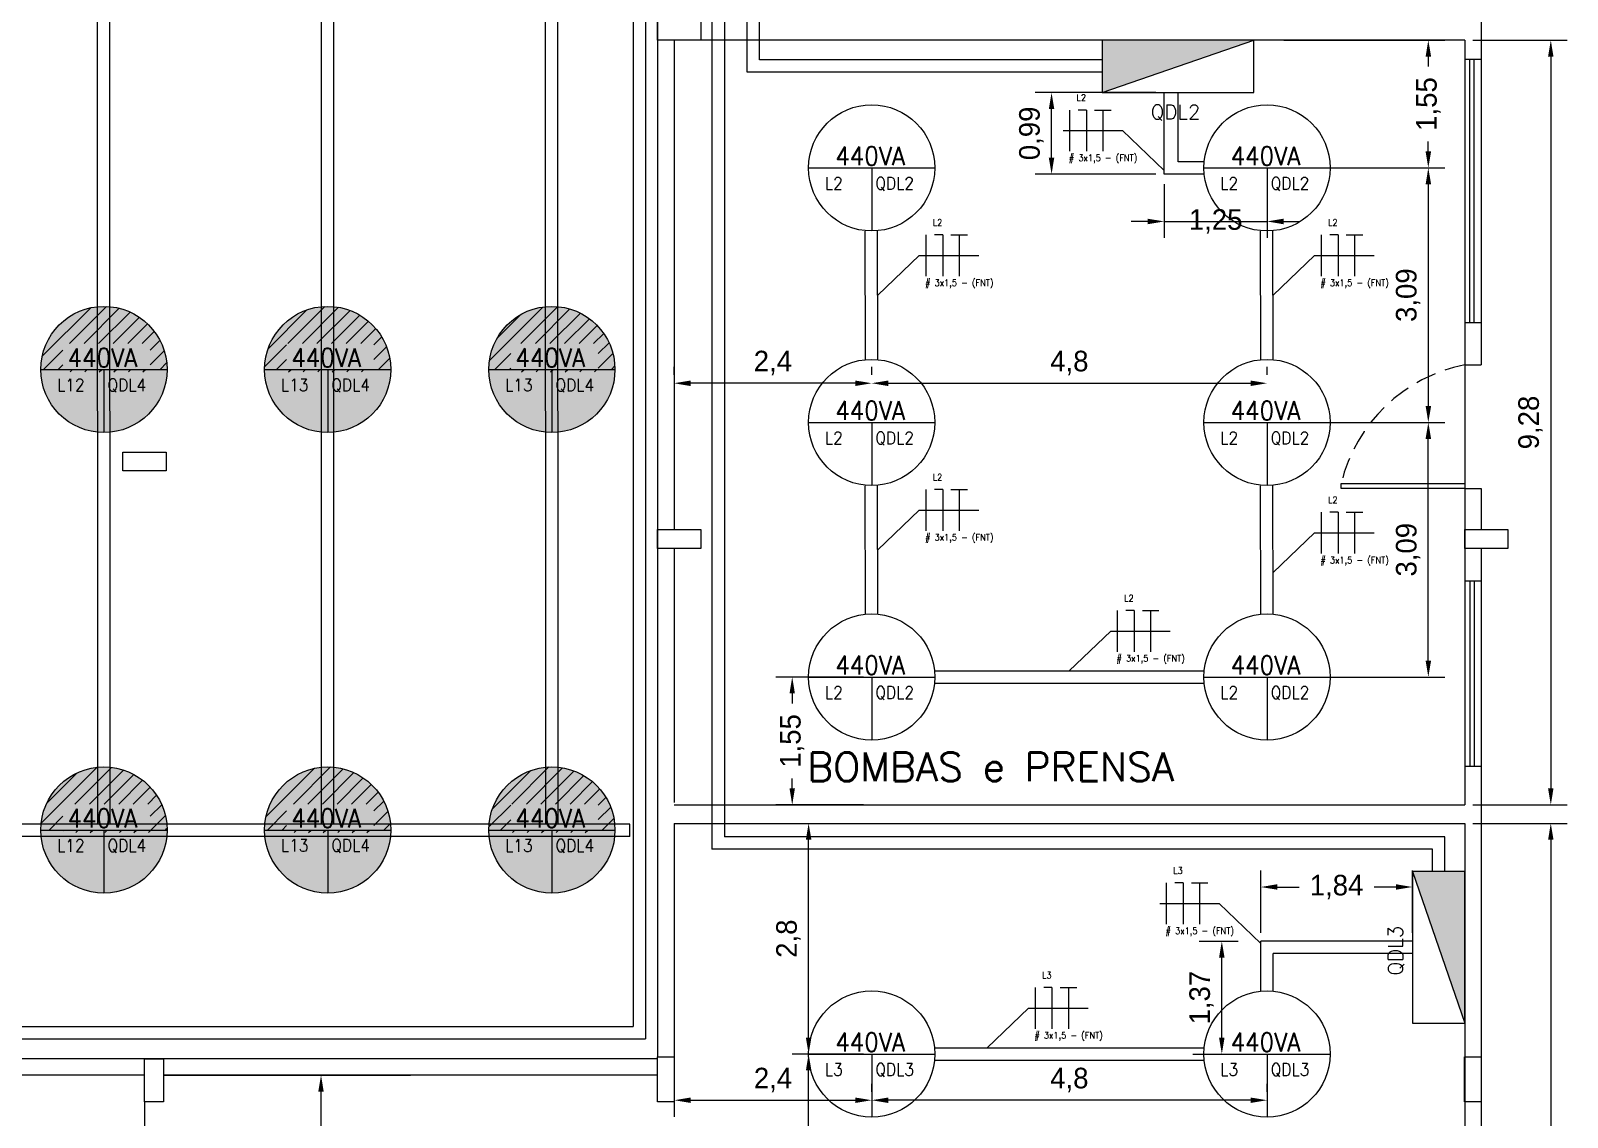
# Model space of a CAD drawing. Extents: x 103 to 641, y -58 to 322.
# Drawn here: x 392.53 to 411.19, y 21.61 to 34.8 of the extents above; entities that cross this region are included whole.
import ezdxf

# ---------------------------------------------------------------- set-up
doc = ezdxf.new("R2010")
doc.units = 0
doc.header["$MEASUREMENT"] = 0
doc.linetypes.add('DASHED2', pattern=[0.375, 0.25, -0.125])
for name, color, linetype in [('_ARQ', 5, 'Continuous'), ('_ARQ-TEXTO', 4, 'Continuous'), ('_COTAS', 4, 'Continuous'), ('_ELT-ELETROCALHAS', 1, 'Continuous'), ('_ELT-LUMINARIAS', 3, 'Continuous'), ('_ELT-MÁQUINAS', 3, 'Continuous'), ('_ELT-PONTO', 2, 'Continuous'), ('_ELT-PONTO-TEXTO', 4, 'Continuous'), ('_ELT_ELETRODUTO_COT', 1, 'Continuous'), ('ELET_FIAÇÃO', 1, 'Continuous')]:
    doc.layers.add(name, color=color, linetype=linetype)
doc.styles.add('textstyle3', font='romans')
doc.styles.add('textstyle4', font='arial.ttf')
doc.styles.add('textstyle6', font='Standard')
doc.dimstyles.new('QCADDimStyle', dxfattribs={"dimscale": 0, "dimtxt": 0.25, "dimasz": 0.2, "dimexe": 0.2, "dimexo": 0.1, "dimgap": 0.1, "dimtad": 1, "dimtxsty": 'Standard', "dimcen": 2.5, "dimadec": 1, "dimazin": 3, "dimtfac": 1, "dimtmove": 2, "dimatfit": 3, "dimarcsym": 0})

# ---------------------------------------------------------------- blocks, each defined once
blk = doc.blocks.new('*D38')
at = {"layer": '_COTAS', "color": 0, "linetype": 'Continuous', "lineweight": -2, "transparency": 16777216}
for p, q in [((410.043, 34.682), (411.188, 34.682)), ((410.988, 34.482), (410.988, 25.6)), ((410.043, 25.4), (411.188, 25.4))]:
    blk.add_line(p, q, dxfattribs=at)
at = {"layer": '_COTAS', "color": 0, "linetype": 'Continuous', "transparency": 16777216}
for points in [[(410.955, 34.482), (411.021, 34.482), (410.988, 34.682)], [(410.955, 25.6), (411.021, 25.6), (410.988, 25.4)]]:
    blk.add_solid(points, dxfattribs=at)
at = {"layer": 'DEFPOINTS', "color": 0, "linetype": 'Continuous', "transparency": 16777216}
for p in [(409.943, 34.682), (409.943, 25.4), (410.988, 25.4)]:
    blk.add_point(p, dxfattribs=at)
at = {"layer": '_COTAS', "color": 0, "linetype": 'Continuous', "transparency": 16777216, "insert": (410.742, 30.041), "char_height": 0.25, "attachment_point": 5, "rotation": 90}
blk.add_mtext('9,28', dxfattribs=at)
blk = doc.blocks.new('*D39')
at = {"layer": '_COTAS', "color": 0, "linetype": 'Continuous', "lineweight": -2, "transparency": 16777216}
for p, q in [((410.043, 25.176), (411.188, 25.176)), ((410.988, 24.976), (410.988, 14.194)), ((410.041, 13.994), (411.188, 13.994))]:
    blk.add_line(p, q, dxfattribs=at)
at = {"layer": '_COTAS', "color": 0, "linetype": 'Continuous', "transparency": 16777216}
for points in [[(410.955, 24.976), (411.021, 24.976), (410.988, 25.176)], [(410.955, 14.194), (411.021, 14.194), (410.988, 13.994)]]:
    blk.add_solid(points, dxfattribs=at)
at = {"layer": 'DEFPOINTS', "color": 0, "linetype": 'Continuous', "transparency": 16777216}
for p in [(409.943, 25.176), (409.941, 13.994), (410.988, 13.994)]:
    blk.add_point(p, dxfattribs=at)
at = {"layer": '_COTAS', "color": 0, "linetype": 'Continuous', "transparency": 16777216, "insert": (410.742, 19.585), "char_height": 0.25, "attachment_point": 5, "rotation": 90}
blk.add_mtext('11,18', dxfattribs=at)
blk = doc.blocks.new('LAMP_VaporMetal')
at = {"layer": '_ELT-LUMINARIAS', "linetype": 'Continuous'}
blk.add_circle((0, 0), 0.766, dxfattribs=at)
at = {"layer": '_ELT-MÁQUINAS', "linetype": 'Continuous'}
for p, q in [((-0.766, 0), (0.766, 0)), ((0, 0), (0, -0.766))]:
    blk.add_line(p, q, dxfattribs=at)
at = {"layer": '_ELT-LUMINARIAS', "linetype": 'Continuous', "style": 'textstyle4'}
for tag, p, height in [('220VA', (-0.442, 0.031), 0.226), ('L34', (-0.568, -0.263), 0.15), ('QDL5', (0.044, -0.263), 0.15)]:
    blk.add_attdef(tag, p, '', height=height, dxfattribs=at)
blk = doc.blocks.new('*D54')
at = {"layer": '_COTAS', "color": 0, "linetype": 'Continuous', "lineweight": -2, "transparency": 16777216}
for p, q in [((402.643, 26.952), (401.578, 26.952)), ((401.778, 26.752), (401.778, 26.63)), ((401.778, 25.6), (401.778, 25.722)), ((402.643, 25.4), (401.578, 25.4))]:
    blk.add_line(p, q, dxfattribs=at)
at = {"layer": '_COTAS', "color": 0, "linetype": 'Continuous', "transparency": 16777216}
for points in [[(401.745, 26.752), (401.811, 26.752), (401.778, 26.952)], [(401.745, 25.6), (401.811, 25.6), (401.778, 25.4)]]:
    blk.add_solid(points, dxfattribs=at)
at = {"layer": 'DEFPOINTS', "color": 0, "linetype": 'Continuous', "transparency": 16777216}
for p in [(402.743, 26.952), (401.778, 25.4), (402.743, 25.4)]:
    blk.add_point(p, dxfattribs=at)
at = {"layer": '_COTAS', "color": 0, "linetype": 'Continuous', "transparency": 16777216, "insert": (401.778, 26.176), "char_height": 0.25, "attachment_point": 5, "rotation": 90}
blk.add_mtext('1,55', dxfattribs=at)
blk = doc.blocks.new('*D55')
at = {"layer": '_COTAS', "color": 0, "linetype": 'Continuous', "lineweight": -2, "transparency": 16777216}
for p, q in [((407.746, 34.682), (409.701, 34.682)), ((409.501, 34.482), (409.501, 34.361)), ((409.501, 33.332), (409.501, 33.453)), ((407.746, 33.132), (409.701, 33.132))]:
    blk.add_line(p, q, dxfattribs=at)
at = {"layer": '_COTAS', "color": 0, "linetype": 'Continuous', "transparency": 16777216}
for points in [[(409.468, 34.482), (409.535, 34.482), (409.501, 34.682)], [(409.468, 33.332), (409.535, 33.332), (409.501, 33.132)]]:
    blk.add_solid(points, dxfattribs=at)
at = {"layer": 'DEFPOINTS', "color": 0, "linetype": 'Continuous', "transparency": 16777216}
for p in [(407.646, 34.682), (409.501, 34.682), (407.646, 33.132)]:
    blk.add_point(p, dxfattribs=at)
at = {"layer": '_COTAS', "color": 0, "linetype": 'Continuous', "transparency": 16777216, "insert": (409.501, 33.907), "char_height": 0.25, "attachment_point": 5, "rotation": 90}
blk.add_mtext('1,55', dxfattribs=at)
blk = doc.blocks.new('*D56')
at = {"layer": '_COTAS', "color": 0, "linetype": 'Continuous', "lineweight": -2, "transparency": 16777216}
for p, q in [((408.512, 33.132), (409.701, 33.132)), ((409.501, 32.932), (409.501, 30.242)), ((408.512, 30.042), (409.701, 30.042))]:
    blk.add_line(p, q, dxfattribs=at)
at = {"layer": '_COTAS', "color": 0, "linetype": 'Continuous', "transparency": 16777216}
for points in [[(409.468, 32.932), (409.535, 32.932), (409.501, 33.132)], [(409.468, 30.242), (409.535, 30.242), (409.501, 30.042)]]:
    blk.add_solid(points, dxfattribs=at)
at = {"layer": 'DEFPOINTS', "color": 0, "linetype": 'Continuous', "transparency": 16777216}
for p in [(408.412, 33.132), (408.412, 30.042), (409.501, 30.042)]:
    blk.add_point(p, dxfattribs=at)
at = {"layer": '_COTAS', "color": 0, "linetype": 'Continuous', "transparency": 16777216, "insert": (409.256, 31.587), "char_height": 0.25, "attachment_point": 5, "rotation": 90}
blk.add_mtext('3,09', dxfattribs=at)
blk = doc.blocks.new('*D57')
at = {"layer": '_COTAS', "color": 0, "linetype": 'Continuous', "lineweight": -2, "transparency": 16777216}
for p, q in [((397.043, 22.119), (395.857, 22.119)), ((396.057, 20.289), (396.057, 21.919)), ((397.043, 20.089), (395.857, 20.089))]:
    blk.add_line(p, q, dxfattribs=at)
at = {"layer": '_COTAS', "color": 0, "linetype": 'Continuous', "transparency": 16777216}
for points in [[(396.024, 21.919), (396.09, 21.919), (396.057, 22.119)], [(396.024, 20.289), (396.09, 20.289), (396.057, 20.089)]]:
    blk.add_solid(points, dxfattribs=at)
at = {"layer": 'DEFPOINTS', "color": 0, "linetype": 'Continuous', "transparency": 16777216}
for p in [(396.057, 22.119), (397.143, 22.119), (397.143, 20.089)]:
    blk.add_point(p, dxfattribs=at)
at = {"layer": '_COTAS', "color": 0, "linetype": 'Continuous', "transparency": 16777216, "insert": (395.811, 21.104), "char_height": 0.25, "attachment_point": 5, "rotation": 90}
blk.add_mtext('2,03', dxfattribs=at)
blk = doc.blocks.new('FIACAO_LUM_ELETRO_ESQ')
at = {"layer": 'ELET_FIAÇÃO', "color": 4, "linetype": 'Continuous'}
for p, q in [((-1.144, 0.233), (-1.144, 0.733)), ((-0.944, 0.733), (-1.044, 0.733)), ((-0.944, 0.733), (-0.944, 0.233)), ((-0.844, 0.733), (-0.644, 0.733)), ((-0.744, 0.733), (-0.744, 0.233))]:
    blk.add_line(p, q, dxfattribs=at)
at = {"layer": 'ELET_FIAÇÃO', "color": 7, "linetype": 'Continuous'}
for points in [[(-1.227, 0.483), (-0.505, 0.483)], [(-0.505, 0.483), (0, 0)]]:
    blk.add_lwpolyline(points, dxfattribs=at)
at = {"layer": 'ELET_FIAÇÃO', "color": 4, "linetype": 'Continuous', "style": 'textstyle4'}
for tag, p in [('C', (-1.065, 0.843)), ('B', (-1.157, 0.113))]:
    blk.add_attdef(tag, p, '', height=0.08, dxfattribs=at)
blk = doc.blocks.new('FIACAO_LUM_ELETRO_DIR')
at = {"layer": 'ELET_FIAÇÃO', "color": 4, "linetype": 'Continuous'}
for p, q in [((0.589, 0.233), (0.589, 0.733)), ((0.789, 0.733), (0.689, 0.733)), ((0.789, 0.733), (0.789, 0.233)), ((0.889, 0.733), (1.089, 0.733)), ((0.989, 0.733), (0.989, 0.233))]:
    blk.add_line(p, q, dxfattribs=at)
at = {"layer": 'ELET_FIAÇÃO', "color": 7, "linetype": 'Continuous'}
for points in [[(0.505, 0.483), (0, 0)], [(0.505, 0.483), (1.227, 0.483)]]:
    blk.add_lwpolyline(points, dxfattribs=at)
at = {"layer": 'ELET_FIAÇÃO', "color": 4, "linetype": 'Continuous', "style": 'textstyle4'}
for tag, p in [('C', (0.668, 0.843)), ('B', (0.575, 0.113))]:
    blk.add_attdef(tag, p, '', height=0.08, dxfattribs=at)
blk = doc.blocks.new('*D64')
at = {"layer": '_COTAS', "color": 0, "linetype": 'Continuous', "lineweight": -2, "transparency": 16777216}
for p, q in [((402.643, 22.376), (401.777, 22.376)), ((401.977, 16.986), (401.977, 22.176)), ((402.643, 16.786), (401.777, 16.786))]:
    blk.add_line(p, q, dxfattribs=at)
at = {"layer": '_COTAS', "color": 0, "linetype": 'Continuous', "transparency": 16777216}
for points in [[(401.944, 22.176), (402.011, 22.176), (401.977, 22.376)], [(401.944, 16.986), (402.011, 16.986), (401.977, 16.786)]]:
    blk.add_solid(points, dxfattribs=at)
at = {"layer": 'DEFPOINTS', "color": 0, "linetype": 'Continuous', "transparency": 16777216}
for p in [(401.977, 22.376), (402.743, 22.376), (402.743, 16.786)]:
    blk.add_point(p, dxfattribs=at)
at = {"layer": '_COTAS', "color": 0, "linetype": 'Continuous', "transparency": 16777216, "insert": (401.732, 19.581), "char_height": 0.25, "attachment_point": 5, "rotation": 90}
blk.add_mtext('5,59', dxfattribs=at)
blk = doc.blocks.new('*D65')
at = {"layer": '_COTAS', "color": 0, "linetype": 'Continuous', "lineweight": -2, "transparency": 16777216}
for p, q in [((402.077, 25.176), (402.177, 25.176)), ((401.977, 22.576), (401.977, 24.976)), ((402.077, 22.376), (402.177, 22.376))]:
    blk.add_line(p, q, dxfattribs=at)
at = {"layer": '_COTAS', "color": 0, "linetype": 'Continuous', "transparency": 16777216}
for points in [[(401.944, 24.976), (402.011, 24.976), (401.977, 25.176)], [(401.944, 22.576), (402.011, 22.576), (401.977, 22.376)]]:
    blk.add_solid(points, dxfattribs=at)
at = {"layer": 'DEFPOINTS', "color": 0, "linetype": 'Continuous', "transparency": 16777216}
for p in [(401.977, 25.176), (401.977, 25.176), (401.977, 22.376)]:
    blk.add_point(p, dxfattribs=at)
at = {"layer": '_COTAS', "color": 0, "linetype": 'Continuous', "transparency": 16777216, "insert": (401.732, 23.776), "char_height": 0.25, "attachment_point": 5, "rotation": 90}
blk.add_mtext('2,8', dxfattribs=at)
blk = doc.blocks.new('*D66')
at = {"layer": '_COTAS', "color": 0, "linetype": 'Continuous', "lineweight": -2, "transparency": 16777216}
for p, q in [((400.346, 22.219), (400.346, 21.615)), ((402.743, 22.219), (402.743, 21.615)), ((400.546, 21.815), (402.543, 21.815))]:
    blk.add_line(p, q, dxfattribs=at)
at = {"layer": '_COTAS', "color": 0, "linetype": 'Continuous', "transparency": 16777216}
for points in [[(400.546, 21.848), (400.546, 21.782), (400.346, 21.815)], [(402.543, 21.848), (402.543, 21.782), (402.743, 21.815)]]:
    blk.add_solid(points, dxfattribs=at)
at = {"layer": 'DEFPOINTS', "color": 0, "linetype": 'Continuous', "transparency": 16777216}
for p in [(400.346, 22.319), (402.743, 22.319), (402.743, 21.815)]:
    blk.add_point(p, dxfattribs=at)
at = {"layer": '_COTAS', "color": 0, "linetype": 'Continuous', "transparency": 16777216, "insert": (401.545, 22.061), "char_height": 0.25, "attachment_point": 5}
blk.add_mtext('2,4', dxfattribs=at)
blk = doc.blocks.new('*D67')
at = {"layer": '_COTAS', "color": 0, "linetype": 'Continuous', "lineweight": -2, "transparency": 16777216}
for p, q in [((402.743, 21.915), (402.743, 22.015)), ((407.543, 21.915), (407.543, 22.015)), ((407.343, 21.815), (402.943, 21.815))]:
    blk.add_line(p, q, dxfattribs=at)
at = {"layer": '_COTAS', "color": 0, "linetype": 'Continuous', "transparency": 16777216}
for points in [[(402.943, 21.848), (402.943, 21.782), (402.743, 21.815)], [(407.343, 21.848), (407.343, 21.782), (407.543, 21.815)]]:
    blk.add_solid(points, dxfattribs=at)
at = {"layer": 'DEFPOINTS', "color": 0, "linetype": 'Continuous', "transparency": 16777216}
for p in [(402.743, 21.815), (402.743, 21.815), (407.543, 21.815)]:
    blk.add_point(p, dxfattribs=at)
at = {"layer": '_COTAS', "color": 0, "linetype": 'Continuous', "transparency": 16777216, "insert": (405.143, 22.061), "char_height": 0.25, "attachment_point": 5}
blk.add_mtext('4,8', dxfattribs=at)
blk = doc.blocks.new('*D70')
at = {"layer": '_ELT_ELETRODUTO_COT', "color": 0, "linetype": 'Continuous', "lineweight": -2, "transparency": 16777216}
for p, q in [((406.294, 32.936), (406.294, 32.282)), ((407.543, 33.011), (407.543, 32.282)), ((406.094, 32.482), (405.894, 32.482)), ((406.294, 32.482), (407.543, 32.482)), ((407.743, 32.482), (407.943, 32.482))]:
    blk.add_line(p, q, dxfattribs=at)
at = {"layer": '_ELT_ELETRODUTO_COT', "color": 0, "linetype": 'Continuous', "transparency": 16777216}
for points in [[(406.094, 32.515), (406.094, 32.448), (406.294, 32.482)], [(407.743, 32.515), (407.743, 32.448), (407.543, 32.482)]]:
    blk.add_solid(points, dxfattribs=at)
at = {"layer": 'DEFPOINTS', "color": 0, "linetype": 'Continuous', "transparency": 16777216}
for p in [(406.294, 33.036), (407.543, 33.111), (407.543, 32.482)]:
    blk.add_point(p, dxfattribs=at)
at = {"layer": '_ELT_ELETRODUTO_COT', "color": 0, "linetype": 'Continuous', "transparency": 16777216, "insert": (406.919, 32.482), "char_height": 0.25, "attachment_point": 5}
blk.add_mtext('1,25', dxfattribs=at)
blk = doc.blocks.new('*D71')
at = {"layer": '_ELT_ELETRODUTO_COT', "color": 0, "linetype": 'Continuous', "lineweight": -2, "transparency": 16777216}
for p, q in [((406.194, 34.045), (404.727, 34.045)), ((404.927, 33.257), (404.927, 33.845)), ((406.194, 33.057), (404.727, 33.057))]:
    blk.add_line(p, q, dxfattribs=at)
at = {"layer": '_ELT_ELETRODUTO_COT', "color": 0, "linetype": 'Continuous', "transparency": 16777216}
for points in [[(404.893, 33.845), (404.96, 33.845), (404.927, 34.045)], [(404.893, 33.257), (404.96, 33.257), (404.927, 33.057)]]:
    blk.add_solid(points, dxfattribs=at)
at = {"layer": 'DEFPOINTS', "color": 0, "linetype": 'Continuous', "transparency": 16777216}
for p in [(404.927, 34.045), (406.294, 34.045), (406.294, 33.057)]:
    blk.add_point(p, dxfattribs=at)
at = {"layer": '_ELT_ELETRODUTO_COT', "color": 0, "linetype": 'Continuous', "transparency": 16777216, "insert": (404.681, 33.551), "char_height": 0.25, "attachment_point": 5, "rotation": 90}
blk.add_mtext('0,99', dxfattribs=at)
blk = doc.blocks.new('*D72')
at = {"layer": '_COTAS', "color": 0, "linetype": 'Continuous', "lineweight": -2, "transparency": 16777216}
for p, q in [((400.343, 30.618), (400.343, 30.718)), ((402.743, 30.618), (402.743, 30.718)), ((402.543, 30.518), (400.543, 30.518))]:
    blk.add_line(p, q, dxfattribs=at)
at = {"layer": '_COTAS', "color": 0, "linetype": 'Continuous', "transparency": 16777216}
for points in [[(400.543, 30.551), (400.543, 30.484), (400.343, 30.518)], [(402.543, 30.551), (402.543, 30.484), (402.743, 30.518)]]:
    blk.add_solid(points, dxfattribs=at)
at = {"layer": 'DEFPOINTS', "color": 0, "linetype": 'Continuous', "transparency": 16777216}
for p in [(400.343, 30.518), (400.343, 30.518), (402.743, 30.518)]:
    blk.add_point(p, dxfattribs=at)
at = {"layer": '_COTAS', "color": 0, "linetype": 'Continuous', "transparency": 16777216, "insert": (401.543, 30.764), "char_height": 0.25, "attachment_point": 5}
blk.add_mtext('2,4', dxfattribs=at)
blk = doc.blocks.new('*D73')
at = {"layer": '_COTAS', "color": 0, "linetype": 'Continuous', "lineweight": -2, "transparency": 16777216}
for p, q in [((402.743, 30.618), (402.743, 30.718)), ((407.543, 30.618), (407.543, 30.718)), ((402.943, 30.518), (407.343, 30.518))]:
    blk.add_line(p, q, dxfattribs=at)
at = {"layer": '_COTAS', "color": 0, "linetype": 'Continuous', "transparency": 16777216}
for points in [[(402.943, 30.551), (402.943, 30.484), (402.743, 30.518)], [(407.343, 30.551), (407.343, 30.484), (407.543, 30.518)]]:
    blk.add_solid(points, dxfattribs=at)
at = {"layer": 'DEFPOINTS', "color": 0, "linetype": 'Continuous', "transparency": 16777216}
for p in [(402.743, 30.518), (407.543, 30.518), (407.543, 30.518)]:
    blk.add_point(p, dxfattribs=at)
at = {"layer": '_COTAS', "color": 0, "linetype": 'Continuous', "transparency": 16777216, "insert": (405.143, 30.764), "char_height": 0.25, "attachment_point": 5}
blk.add_mtext('4,8', dxfattribs=at)
blk = doc.blocks.new('*D74')
at = {"layer": '_COTAS', "color": 0, "linetype": 'Continuous', "lineweight": -2, "transparency": 16777216}
for p, q in [((407.643, 30.042), (409.701, 30.042)), ((409.501, 27.152), (409.501, 29.842)), ((407.643, 26.952), (409.701, 26.952))]:
    blk.add_line(p, q, dxfattribs=at)
at = {"layer": '_COTAS', "color": 0, "linetype": 'Continuous', "transparency": 16777216}
for points in [[(409.468, 29.842), (409.535, 29.842), (409.501, 30.042)], [(409.468, 27.152), (409.535, 27.152), (409.501, 26.952)]]:
    blk.add_solid(points, dxfattribs=at)
at = {"layer": 'DEFPOINTS', "color": 0, "linetype": 'Continuous', "transparency": 16777216}
for p in [(407.543, 30.042), (409.501, 30.042), (407.543, 26.952)]:
    blk.add_point(p, dxfattribs=at)
at = {"layer": '_COTAS', "color": 0, "linetype": 'Continuous', "transparency": 16777216, "insert": (409.256, 28.497), "char_height": 0.25, "attachment_point": 5, "rotation": 90}
blk.add_mtext('3,09', dxfattribs=at)
blk = doc.blocks.new('*D75')
at = {"layer": '_ELT_ELETRODUTO_COT', "color": 0, "linetype": 'Continuous', "lineweight": -2, "transparency": 16777216}
for p, q in [((407.468, 23.845), (407.468, 24.603)), ((409.307, 23.845), (409.307, 24.603)), ((407.668, 24.403), (407.933, 24.403)), ((409.107, 24.403), (408.842, 24.403))]:
    blk.add_line(p, q, dxfattribs=at)
at = {"layer": '_ELT_ELETRODUTO_COT', "color": 0, "linetype": 'Continuous', "transparency": 16777216}
for points in [[(407.668, 24.437), (407.668, 24.37), (407.468, 24.403)], [(409.107, 24.437), (409.107, 24.37), (409.307, 24.403)]]:
    blk.add_solid(points, dxfattribs=at)
at = {"layer": 'DEFPOINTS', "color": 0, "linetype": 'Continuous', "transparency": 16777216}
for p in [(409.307, 24.403), (407.468, 23.745), (409.307, 23.745)]:
    blk.add_point(p, dxfattribs=at)
at = {"layer": '_ELT_ELETRODUTO_COT', "color": 0, "linetype": 'Continuous', "transparency": 16777216, "insert": (408.387, 24.403), "char_height": 0.25, "attachment_point": 5}
blk.add_mtext('1,84', dxfattribs=at)
blk = doc.blocks.new('*D76')
at = {"layer": '_ELT_ELETRODUTO_COT', "color": 0, "linetype": 'Continuous', "lineweight": -2, "transparency": 16777216}
for p, q in [((406.718, 23.745), (407.194, 23.745)), ((406.994, 22.576), (406.994, 23.545)), ((406.64, 22.376), (407.194, 22.376))]:
    blk.add_line(p, q, dxfattribs=at)
at = {"layer": '_ELT_ELETRODUTO_COT', "color": 0, "linetype": 'Continuous', "transparency": 16777216}
for points in [[(406.96, 23.545), (407.027, 23.545), (406.994, 23.745)], [(406.96, 22.576), (407.027, 22.576), (406.994, 22.376)]]:
    blk.add_solid(points, dxfattribs=at)
at = {"layer": 'DEFPOINTS', "color": 0, "linetype": 'Continuous', "transparency": 16777216}
for p in [(406.618, 23.745), (406.994, 23.745), (406.54, 22.376)]:
    blk.add_point(p, dxfattribs=at)
at = {"layer": '_ELT_ELETRODUTO_COT', "color": 0, "linetype": 'Continuous', "transparency": 16777216, "insert": (406.748, 23.06), "char_height": 0.25, "attachment_point": 5, "rotation": 90}
blk.add_mtext('1,37', dxfattribs=at)
blk = doc.blocks.new('LAMP_Recapagem')
at = {"true_color": 0xffffff}
h = blk.add_hatch(color=7, dxfattribs=at)
h.dxf.hatch_style = 1
edge = h.paths.add_edge_path()
edge.add_arc((0, 0), 0.766, 0, 360)
at = {"layer": '_ELT-LUMINARIAS', "linetype": 'Continuous', "transparency": 33554687}
h = blk.add_hatch(dxfattribs=at)
h.set_pattern_fill('ANSI31', color=256, style=0, pattern_type=0)
h.set_pattern_definition([(45, (-325.58795, -41.82564), (-0.08838835, 0.08838835), [])])
edge = h.paths.add_edge_path(flags=0)
edge.add_line((-0.766, 0), (0.766, 0))
edge.add_arc((0, 0), 0.766, 0, 180)
h.paths.add_polyline_path([(-0.5, -0.03), (0.562, -0.03), (0.562, 0.315), (-0.5, 0.315)], flags=0)
at = {"layer": '_ELT-LUMINARIAS', "linetype": 'Continuous'}
blk.add_circle((0, 0), 0.766, dxfattribs=at)
at = {"layer": '_ELT-MÁQUINAS', "linetype": 'Continuous'}
for p, q in [((-0.766, 0), (0.766, 0)), ((0, 0), (0, -0.766))]:
    blk.add_line(p, q, dxfattribs=at)
at = {"layer": '_ELT-LUMINARIAS', "linetype": 'Continuous', "style": 'textstyle4'}
for tag, p, height in [('990VA', (-0.442, 0.031), 0.226), ('L34', (-0.568, -0.263), 0.15), ('QDL5', (0.044, -0.263), 0.15)]:
    blk.add_attdef(tag, p, '', height=height, dxfattribs=at)

msp = doc.modelspace()

# ---------------------------------------------------------------- hatches: boundary and pattern name
at = {"layer": '_ELT-PONTO', "linetype": 'Continuous', "transparency": 33554687}
for points in [[(405.543, 34.682), (405.543, 34.045), (407.383, 34.682)], [(409.943, 24.59), (409.307, 24.59), (409.943, 22.75)]]:
    msp.add_hatch(color=256, dxfattribs=at).paths.add_polyline_path(points, flags=0)

# ---------------------------------------------------------------- linework, layer by layer
at = {"layer": '_ARQ'}
for p, q in [((400.143, 60.828), (400.143, 22.343)), ((410.143, 35.405), (410.143, 30.742)), ((400.343, 34.682), (400.343, 28.742)), ((409.943, 34.682), (400.668, 34.682)), ((409.941, 34.451), (410.143, 34.451)), ((410.005, 31.251), (410.005, 34.448)), ((410.059, 31.251), (410.059, 34.448)), ((410.143, 31.251), (409.941, 31.251)), ((409.943, 29.242), (409.943, 25.4)), ((410.143, 29.242), (410.143, 28.742)), ((410.143, 28.512), (410.143, 13.794)), ((409.943, 28.12), (410.146, 28.12)), ((410.008, 25.866), (410.008, 28.117)), ((410.061, 25.866), (410.061, 28.117)), ((410.146, 25.866), (409.943, 25.866)), ((400.343, 25.4), (409.943, 25.4)), ((400.343, 25.176), (409.943, 25.176)), ((409.943, 25.176), (409.943, 13.994)), ((400.141, 22.319), (356.768, 22.319)), ((393.914, 22.119), (387.914, 22.119)), ((400.143, 22.119), (394.143, 22.119))]:
    msp.add_line(p, q, dxfattribs=at)
at = {"layer": '_ARQ', "linetype": 'Continuous'}
for p, q in [((409.943, 34.682), (409.943, 30.742)), ((409.943, 30.742), (409.943, 29.302)), ((409.943, 30.742), (410.143, 30.742)), ((409.943, 29.242), (410.143, 29.242)), ((400.343, 28.512), (400.343, 25.427)), ((400.343, 25.176), (400.343, 22.343)), ((393.914, 21.794), (393.914, 13.994))]:
    msp.add_line(p, q, dxfattribs=at)
at = {"layer": '_ARQ'}
for points in [[(400.143, 34.911), (400.668, 34.911), (400.668, 34.682), (400.143, 34.682)], [(393.652, 29.682), (394.176, 29.682), (394.176, 29.453), (393.652, 29.453)], [(400.143, 28.742), (400.668, 28.742), (400.668, 28.512), (400.143, 28.512)], [(409.943, 28.742), (410.468, 28.742), (410.468, 28.512), (409.943, 28.512)], [(394.143, 22.319), (394.143, 21.794), (393.914, 21.794), (393.914, 22.319)]]:
    msp.add_lwpolyline(points, close=True, dxfattribs=at)
at = {"layer": '_ARQ', "linetype": 'Continuous'}
for points in [[(409.943, 29.242), (408.443, 29.242), (408.443, 29.302), (409.943, 29.302)], [(400.343, 21.794), (400.141, 21.794), (400.141, 22.343), (400.343, 22.343)], [(410.143, 21.794), (409.941, 21.794), (409.941, 22.343), (410.143, 22.343)]]:
    msp.add_lwpolyline(points, close=True, dxfattribs=at)
at = {"layer": '_ARQ', "linetype": 'DASHED2'}
msp.add_arc((410.317, 28.851), 1.927, 101.1833, 166.4784, dxfattribs=at)
at = {"layer": '_COTAS', "linetype": 'Continuous'}
msp.add_line((394.143, 22.119), (397.143, 22.119), dxfattribs=at)
at = {"layer": '_ELT-ELETROCALHAS', "linetype": 'Continuous'}
for p, q in [((393.347, 25.16), (393.342, 48.833)), ((393.497, 25.16), (393.492, 48.832)), ((396.064, 25.161), (396.059, 48.834)), ((396.214, 25.161), (396.209, 48.832)), ((398.785, 25.16), (398.781, 48.833)), ((398.935, 25.16), (398.931, 48.832)), ((406.294, 33.057), (406.294, 34.045)), ((406.463, 33.207), (406.463, 34.045)), ((406.777, 33.207), (406.463, 33.207)), ((406.777, 33.057), (406.294, 33.057)), ((402.668, 30.808), (402.663, 32.362)), ((402.818, 30.808), (402.813, 32.363)), ((407.468, 30.808), (407.463, 32.362)), ((407.618, 30.808), (407.613, 32.363)), ((402.668, 27.718), (402.663, 29.272)), ((402.818, 27.718), (402.813, 29.273)), ((407.468, 27.718), (407.463, 29.272)), ((407.618, 27.718), (407.613, 29.273)), ((403.509, 27.027), (406.772, 27.027)), ((403.509, 26.877), (406.772, 26.877)), ((399.808, 25.166), (378.902, 25.163)), ((399.808, 25.016), (379.053, 25.013)), ((399.808, 25.016), (399.808, 25.166)), ((409.307, 23.745), (407.468, 23.745)), ((407.468, 23.142), (407.468, 23.745)), ((409.307, 23.595), (407.618, 23.595)), ((407.618, 23.142), (407.618, 23.595)), ((403.509, 22.451), (406.772, 22.451)), ((403.509, 22.301), (406.772, 22.301))]:
    msp.add_line(p, q, dxfattribs=at)
at = {"layer": '_ELT-ELETROCALHAS', "color": 8, "linetype": 'Continuous'}
for p, q in [((401.382, 34.442), (401.382, 47.583)), ((401.232, 34.292), (401.232, 47.433)), ((400.954, 47.281), (400.954, 25.014)), ((399.848, 47.062), (399.848, 22.712)), ((399.998, 47.062), (399.998, 22.562)), ((400.804, 47.131), (400.804, 24.864)), ((405.543, 34.442), (401.382, 34.442)), ((405.543, 34.292), (401.232, 34.292)), ((409.7, 25.014), (400.954, 25.014)), ((409.7, 24.59), (409.7, 25.014)), ((409.55, 24.864), (400.804, 24.864)), ((409.55, 24.59), (409.55, 24.864)), ((383.69, 22.712), (399.848, 22.712)), ((383.69, 22.562), (399.998, 22.562))]:
    msp.add_line(p, q, dxfattribs=at)
at = {"layer": '_ELT-PONTO', "linetype": 'Continuous'}
for p, q in [((405.543, 34.045), (407.383, 34.682)), ((409.307, 24.59), (409.943, 22.75))]:
    msp.add_line(p, q, dxfattribs=at)
for points in [[(405.543, 34.682), (405.543, 34.045), (407.383, 34.045), (407.383, 34.682)], [(409.943, 24.59), (409.307, 24.59), (409.307, 22.75), (409.943, 22.75)]]:
    msp.add_lwpolyline(points, close=True, dxfattribs=at)

# ---------------------------------------------------------------- block references
at = {"layer": '_ELT-ELETROCALHAS', "linetype": 'Continuous'}
ref = msp.add_blockref('FIACAO_LUM_ELETRO_ESQ', (406.294, 33.101), dxfattribs=at)
ref.add_attrib('C', 'L2', (405.23, 33.944), dxfattribs={"layer": 'ELET_FIAÇÃO', "color": 4, "linetype": 'Continuous', "height": 0.08, "style": 'textstyle6'})
ref.add_attrib('B', '# 3x1,5 - (FNT)', (405.137, 33.214), dxfattribs={"layer": 'ELET_FIAÇÃO', "color": 4, "linetype": 'Continuous', "height": 0.08, "style": 'textstyle6'})
ref = msp.add_blockref('FIACAO_LUM_ELETRO_DIR', (402.816, 31.585), dxfattribs=at)
ref.add_attrib('C', 'L2', (403.484, 32.428), dxfattribs={"layer": 'ELET_FIAÇÃO', "color": 4, "linetype": 'Continuous', "height": 0.08, "style": 'textstyle6'})
ref.add_attrib('B', '# 3x1,5 - (FNT)', (403.391, 31.698), dxfattribs={"layer": 'ELET_FIAÇÃO', "color": 4, "linetype": 'Continuous', "height": 0.08, "style": 'textstyle6'})
ref = msp.add_blockref('FIACAO_LUM_ELETRO_DIR', (407.616, 31.585), dxfattribs=at)
ref.add_attrib('C', 'L2', (408.284, 32.428), dxfattribs={"layer": 'ELET_FIAÇÃO', "color": 4, "linetype": 'Continuous', "height": 0.08, "style": 'textstyle6'})
ref.add_attrib('B', '# 3x1,5 - (FNT)', (408.191, 31.698), dxfattribs={"layer": 'ELET_FIAÇÃO', "color": 4, "linetype": 'Continuous', "height": 0.08, "style": 'textstyle6'})
ref = msp.add_blockref('FIACAO_LUM_ELETRO_DIR', (402.816, 28.495), dxfattribs=at)
ref.add_attrib('C', 'L2', (403.484, 29.338), dxfattribs={"layer": 'ELET_FIAÇÃO', "color": 4, "linetype": 'Continuous', "height": 0.08, "style": 'textstyle6'})
ref.add_attrib('B', '# 3x1,5 - (FNT)', (403.391, 28.608), dxfattribs={"layer": 'ELET_FIAÇÃO', "color": 4, "linetype": 'Continuous', "height": 0.08, "style": 'textstyle6'})
ref = msp.add_blockref('FIACAO_LUM_ELETRO_DIR', (407.616, 28.219), dxfattribs=at)
ref.add_attrib('C', 'L2', (408.284, 29.061), dxfattribs={"layer": 'ELET_FIAÇÃO', "color": 4, "linetype": 'Continuous', "height": 0.08, "style": 'textstyle6'})
ref.add_attrib('B', '# 3x1,5 - (FNT)', (408.191, 28.331), dxfattribs={"layer": 'ELET_FIAÇÃO', "color": 4, "linetype": 'Continuous', "height": 0.08, "style": 'textstyle6'})
ref = msp.add_blockref('FIACAO_LUM_ELETRO_DIR', (405.14, 27.026), dxfattribs=at)
ref.add_attrib('C', 'L2', (405.808, 27.869), dxfattribs={"layer": 'ELET_FIAÇÃO', "color": 4, "linetype": 'Continuous', "height": 0.08, "style": 'textstyle6'})
ref.add_attrib('B', '# 3x1,5 - (FNT)', (405.715, 27.139), dxfattribs={"layer": 'ELET_FIAÇÃO', "color": 4, "linetype": 'Continuous', "height": 0.08, "style": 'textstyle6'})
ref = msp.add_blockref('FIACAO_LUM_ELETRO_ESQ', (407.468, 23.719), dxfattribs=at)
ref.add_attrib('C', 'L3', (406.404, 24.562), dxfattribs={"layer": 'ELET_FIAÇÃO', "color": 4, "linetype": 'Continuous', "height": 0.08, "style": 'textstyle6'})
ref.add_attrib('B', '# 3x1,5 - (FNT)', (406.311, 23.832), dxfattribs={"layer": 'ELET_FIAÇÃO', "color": 4, "linetype": 'Continuous', "height": 0.08, "style": 'textstyle6'})
ref = msp.add_blockref('FIACAO_LUM_ELETRO_DIR', (404.143, 22.45), dxfattribs=at)
ref.add_attrib('C', 'L3', (404.811, 23.293), dxfattribs={"layer": 'ELET_FIAÇÃO', "color": 4, "linetype": 'Continuous', "height": 0.08, "style": 'textstyle6'})
ref.add_attrib('B', '# 3x1,5 - (FNT)', (404.718, 22.563), dxfattribs={"layer": 'ELET_FIAÇÃO', "color": 4, "linetype": 'Continuous', "height": 0.08, "style": 'textstyle6'})
at = {"layer": '_ELT-LUMINARIAS', "linetype": 'Continuous'}
ref = msp.add_blockref('LAMP_VaporMetal', (402.743, 33.132), dxfattribs=at)
ref.add_attrib('220VA', '440VA', (402.301, 33.163), dxfattribs={"linetype": 'Continuous', "height": 0.2256, "style": 'textstyle6'})
ref.add_attrib('L34', 'L2', (402.175, 32.869), dxfattribs={"linetype": 'Continuous', "height": 0.1501, "style": 'textstyle6'})
ref.add_attrib('QDL5', 'QDL2', (402.787, 32.869), dxfattribs={"linetype": 'Continuous', "height": 0.1501, "style": 'textstyle6'})
ref = msp.add_blockref('LAMP_VaporMetal', (407.543, 33.132), dxfattribs=at)
ref.add_attrib('220VA', '440VA', (407.101, 33.163), dxfattribs={"linetype": 'Continuous', "height": 0.2256, "style": 'textstyle6'})
ref.add_attrib('L34', 'L2', (406.975, 32.869), dxfattribs={"linetype": 'Continuous', "height": 0.1501, "style": 'textstyle6'})
ref.add_attrib('QDL5', 'QDL2', (407.587, 32.869), dxfattribs={"linetype": 'Continuous', "height": 0.1501, "style": 'textstyle6'})
ref = msp.add_blockref('LAMP_Recapagem', (393.421, 30.685), dxfattribs=at)
ref.add_attrib('L34', 'L12', (392.853, 30.422), dxfattribs={"linetype": 'Continuous', "height": 0.1501, "style": 'textstyle6'})
ref.add_attrib('QDL5', 'QDL4', (393.465, 30.422), dxfattribs={"linetype": 'Continuous', "height": 0.1501, "style": 'textstyle6'})
ref.add_attrib('990VA', '440VA', (392.979, 30.716), dxfattribs={"linetype": 'Continuous', "height": 0.2256, "style": 'textstyle6'})
ref = msp.add_blockref('LAMP_Recapagem', (396.138, 30.685), dxfattribs=at)
ref.add_attrib('L34', 'L13', (395.57, 30.423), dxfattribs={"linetype": 'Continuous', "height": 0.1501, "style": 'textstyle6'})
ref.add_attrib('QDL5', 'QDL4', (396.182, 30.423), dxfattribs={"linetype": 'Continuous', "height": 0.1501, "style": 'textstyle6'})
ref.add_attrib('990VA', '440VA', (395.696, 30.716), dxfattribs={"linetype": 'Continuous', "height": 0.2256, "style": 'textstyle6'})
ref = msp.add_blockref('LAMP_Recapagem', (398.86, 30.685), dxfattribs=at)
ref.add_attrib('L34', 'L13', (398.292, 30.422), dxfattribs={"linetype": 'Continuous', "height": 0.1501, "style": 'textstyle6'})
ref.add_attrib('QDL5', 'QDL4', (398.904, 30.422), dxfattribs={"linetype": 'Continuous', "height": 0.1501, "style": 'textstyle6'})
ref.add_attrib('990VA', '440VA', (398.417, 30.716), dxfattribs={"linetype": 'Continuous', "height": 0.2256, "style": 'textstyle6'})
ref = msp.add_blockref('LAMP_VaporMetal', (402.743, 30.042), dxfattribs=at)
ref.add_attrib('220VA', '440VA', (402.301, 30.073), dxfattribs={"linetype": 'Continuous', "height": 0.2256, "style": 'textstyle6'})
ref.add_attrib('L34', 'L2', (402.175, 29.779), dxfattribs={"linetype": 'Continuous', "height": 0.1501, "style": 'textstyle6'})
ref.add_attrib('QDL5', 'QDL2', (402.787, 29.779), dxfattribs={"linetype": 'Continuous', "height": 0.1501, "style": 'textstyle6'})
ref = msp.add_blockref('LAMP_VaporMetal', (407.543, 30.042), dxfattribs=at)
ref.add_attrib('220VA', '440VA', (407.101, 30.073), dxfattribs={"linetype": 'Continuous', "height": 0.2256, "style": 'textstyle6'})
ref.add_attrib('L34', 'L2', (406.975, 29.779), dxfattribs={"linetype": 'Continuous', "height": 0.1501, "style": 'textstyle6'})
ref.add_attrib('QDL5', 'QDL2', (407.587, 29.779), dxfattribs={"linetype": 'Continuous', "height": 0.1501, "style": 'textstyle6'})
ref = msp.add_blockref('LAMP_VaporMetal', (402.743, 26.952), dxfattribs=at)
ref.add_attrib('220VA', '440VA', (402.301, 26.983), dxfattribs={"linetype": 'Continuous', "height": 0.2256, "style": 'textstyle6'})
ref.add_attrib('L34', 'L2', (402.175, 26.689), dxfattribs={"linetype": 'Continuous', "height": 0.1501, "style": 'textstyle6'})
ref.add_attrib('QDL5', 'QDL2', (402.787, 26.689), dxfattribs={"linetype": 'Continuous', "height": 0.1501, "style": 'textstyle6'})
ref = msp.add_blockref('LAMP_VaporMetal', (407.543, 26.952), dxfattribs=at)
ref.add_attrib('220VA', '440VA', (407.101, 26.983), dxfattribs={"linetype": 'Continuous', "height": 0.2256, "style": 'textstyle6'})
ref.add_attrib('L34', 'L2', (406.975, 26.689), dxfattribs={"linetype": 'Continuous', "height": 0.1501, "style": 'textstyle6'})
ref.add_attrib('QDL5', 'QDL2', (407.587, 26.689), dxfattribs={"linetype": 'Continuous', "height": 0.1501, "style": 'textstyle6'})
ref = msp.add_blockref('LAMP_Recapagem', (393.421, 25.095), dxfattribs=at)
ref.add_attrib('L34', 'L12', (392.853, 24.832), dxfattribs={"linetype": 'Continuous', "height": 0.1501, "style": 'textstyle6'})
ref.add_attrib('QDL5', 'QDL4', (393.465, 24.832), dxfattribs={"linetype": 'Continuous', "height": 0.1501, "style": 'textstyle6'})
ref.add_attrib('990VA', '440VA', (392.979, 25.126), dxfattribs={"linetype": 'Continuous', "height": 0.2256, "style": 'textstyle6'})
ref = msp.add_blockref('LAMP_Recapagem', (396.138, 25.095), dxfattribs=at)
ref.add_attrib('L34', 'L13', (395.57, 24.833), dxfattribs={"linetype": 'Continuous', "height": 0.1501, "style": 'textstyle6'})
ref.add_attrib('QDL5', 'QDL4', (396.182, 24.833), dxfattribs={"linetype": 'Continuous', "height": 0.1501, "style": 'textstyle6'})
ref.add_attrib('990VA', '440VA', (395.696, 25.126), dxfattribs={"linetype": 'Continuous', "height": 0.2256, "style": 'textstyle6'})
ref = msp.add_blockref('LAMP_Recapagem', (398.86, 25.095), dxfattribs=at)
ref.add_attrib('L34', 'L13', (398.292, 24.832), dxfattribs={"linetype": 'Continuous', "height": 0.1501, "style": 'textstyle6'})
ref.add_attrib('QDL5', 'QDL4', (398.904, 24.832), dxfattribs={"linetype": 'Continuous', "height": 0.1501, "style": 'textstyle6'})
ref.add_attrib('990VA', '440VA', (398.417, 25.126), dxfattribs={"linetype": 'Continuous', "height": 0.2256, "style": 'textstyle6'})
ref = msp.add_blockref('LAMP_VaporMetal', (402.743, 22.376), dxfattribs=at)
ref.add_attrib('220VA', '440VA', (402.301, 22.407), dxfattribs={"linetype": 'Continuous', "height": 0.2256, "style": 'textstyle6'})
ref.add_attrib('L34', 'L3', (402.175, 22.113), dxfattribs={"linetype": 'Continuous', "height": 0.1501, "style": 'textstyle6'})
ref.add_attrib('QDL5', 'QDL3', (402.787, 22.113), dxfattribs={"linetype": 'Continuous', "height": 0.1501, "style": 'textstyle6'})
ref = msp.add_blockref('LAMP_VaporMetal', (407.543, 22.376), dxfattribs=at)
ref.add_attrib('220VA', '440VA', (407.101, 22.407), dxfattribs={"linetype": 'Continuous', "height": 0.2256, "style": 'textstyle6'})
ref.add_attrib('L34', 'L3', (406.975, 22.113), dxfattribs={"linetype": 'Continuous', "height": 0.1501, "style": 'textstyle6'})
ref.add_attrib('QDL5', 'QDL3', (407.587, 22.113), dxfattribs={"linetype": 'Continuous', "height": 0.1501, "style": 'textstyle6'})

# ---------------------------------------------------------------- texts
at = {"layer": '_ARQ-TEXTO', "style": 'textstyle3'}
msp.add_text('BOMBAS e PRENSA', height=0.35, dxfattribs=at).set_placement((401.96, 25.686))
at = {"layer": '_ELT-PONTO-TEXTO', "style": 'textstyle3'}
msp.add_text('QDL2', height=0.176, dxfattribs=at).set_placement((406.13, 33.722))
msp.add_text('QDL3', height=0.176, rotation=90, dxfattribs=at).set_placement((409.19, 23.329))

# ---------------------------------------------------------------- dimensions: what is measured, and where the dimension line sits
at = {"layer": '_COTAS', "linetype": 'Continuous'}
for base, p1, p2, picture, middle in [((409.501, 34.682), (407.646, 33.132), (407.646, 34.682), '*D55', (409.501, 33.907)), ((401.778, 25.4), (402.743, 26.952), (402.743, 25.4), '*D54', (401.778, 26.176))]:
    dim = msp.add_linear_dim(base=base, p1=p1, p2=p2, angle=90, dimstyle='QCADDimStyle', override={"dimscale": 1, "dimtoh": 0, "dimsah": 1, "dimcen": 0.2, "dimtdec": 2, "dimtofl": 1}, dxfattribs=at)
    dim.commit()
    dim.dimension.update_dxf_attribs({"geometry": picture, "text_midpoint": middle, "dimtype": 160})
for base, p1, p2, picture, middle in [((410.988, 25.4), (409.943, 34.682), (409.943, 25.4), '*D38', (410.742, 30.041)), ((409.501, 30.042), (408.412, 33.132), (408.412, 30.042), '*D56', (409.256, 31.587)), ((409.501, 30.042), (407.543, 26.952), (407.543, 30.042), '*D74', (409.256, 28.497)), ((401.977, 25.176), (401.977, 22.376), (401.977, 25.176), '*D65', (401.732, 23.776)), ((410.988, 13.994), (409.943, 25.176), (409.941, 13.994), '*D39', (410.742, 19.585)), ((401.977, 22.376), (402.743, 16.786), (402.743, 22.376), '*D64', (401.732, 19.581)), ((396.057, 22.119), (397.143, 20.089), (397.143, 22.119), '*D57', (395.811, 21.104))]:
    dim = msp.add_linear_dim(base=base, p1=p1, p2=p2, angle=90, dimstyle='QCADDimStyle', override={"dimscale": 1, "dimtoh": 0, "dimsah": 1, "dimcen": 0.2, "dimtdec": 2, "dimtofl": 1}, dxfattribs=at)
    dim.commit()
    dim.dimension.update_dxf_attribs({"geometry": picture, "text_midpoint": middle})
for base, p1, p2, picture, middle in [((400.343, 30.518), (402.743, 30.518), (400.343, 30.518), '*D72', (401.543, 30.764)), ((407.543, 30.518), (402.743, 30.518), (407.543, 30.518), '*D73', (405.143, 30.764)), ((402.743, 21.815), (400.346, 22.319), (402.743, 22.319), '*D66', (401.545, 22.061)), ((402.743, 21.815), (407.543, 21.815), (402.743, 21.815), '*D67', (405.143, 22.061))]:
    dim = msp.add_linear_dim(base=base, p1=p1, p2=p2, dimstyle='QCADDimStyle', override={"dimscale": 1, "dimtoh": 0, "dimsah": 1, "dimcen": 0.2, "dimtdec": 2, "dimtofl": 1}, dxfattribs=at)
    dim.commit()
    dim.dimension.update_dxf_attribs({"geometry": picture, "text_midpoint": middle})
at = {"layer": '_ELT_ELETRODUTO_COT', "linetype": 'Continuous'}
for base, p1, p2, picture, middle in [((404.927, 34.045), (406.294, 33.057), (406.294, 34.045), '*D71', (404.681, 33.551)), ((406.994, 23.745), (406.54, 22.376), (406.618, 23.745), '*D76', (406.748, 23.06))]:
    dim = msp.add_linear_dim(base=base, p1=p1, p2=p2, angle=90, dimstyle='QCADDimStyle', override={"dimscale": 1, "dimtoh": 0, "dimsah": 1, "dimcen": 0.2, "dimtdec": 2, "dimtofl": 1}, dxfattribs=at)
    dim.commit()
    dim.dimension.update_dxf_attribs({"geometry": picture, "text_midpoint": middle})
for base, p1, p2, picture, middle in [((407.543, 32.482), (406.294, 33.036), (407.543, 33.111), '*D70', (406.919, 32.482)), ((409.307, 24.403), (407.468, 23.745), (409.307, 23.745), '*D75', (408.387, 24.403))]:
    dim = msp.add_linear_dim(base=base, p1=p1, p2=p2, dimstyle='QCADDimStyle', override={"dimscale": 1, "dimtoh": 0, "dimsah": 1, "dimcen": 0.2, "dimtdec": 2, "dimtofl": 1}, dxfattribs=at)
    dim.commit()
    dim.dimension.update_dxf_attribs({"geometry": picture, "text_midpoint": middle, "dimtype": 160})

doc.saveas('drawing.dxf')
